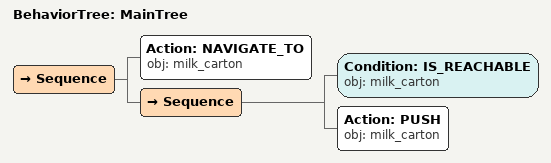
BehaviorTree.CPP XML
<root main_tree_to_execute="MainTree">
  <BehaviorTree ID="MainTree">
    <Sequence>
      <!-- Navigate to milk_carton -->
      <Action ID="NAVIGATE_TO" obj="milk_carton" />
      <Sequence>
        <!-- Check milk_carton is reachable before PUSH -->
        <Condition ID="IS_REACHABLE" obj="milk_carton" />
        <!-- Push milk_carton forward toward front edge of table -->
        <Action ID="PUSH" obj="milk_carton" />
      </Sequence>
    </Sequence>
  </BehaviorTree>
</root>
